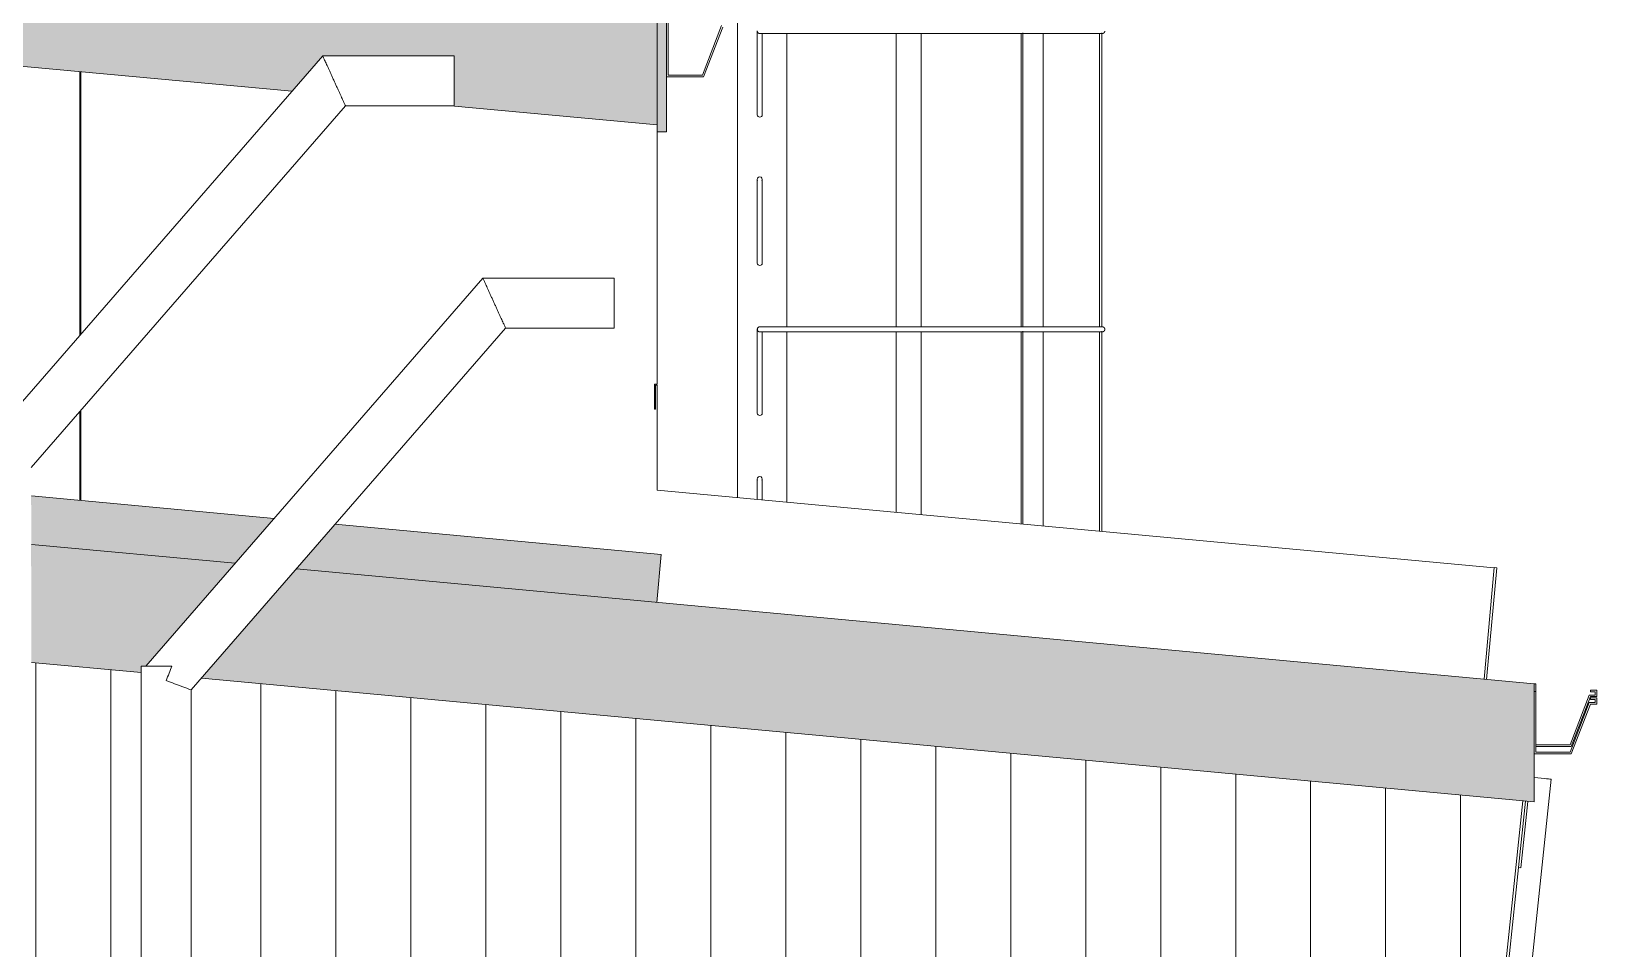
# Model space of a CAD drawing. Header units: metres. Extents: x -3 to 137, y -7 to 15.
# Drawn here: x 86.686 to 89.817, y 7.892 to 9.727 of the extents above; entities that cross this region are included whole.
import ezdxf

# ---------------------------------------------------------------- set-up
doc = ezdxf.new("R2010")
doc.units = ezdxf.units.M
for name, color, linetype, lineweight in [('A-GENM', 7, 'Continuous', 9), ('A-ROOF-OTLN', 7, 'Continuous', 9), ('A-ROOF-PATT', 7, 'Continuous', 9), ('A-WALL', 7, 'Continuous', 9), ('A-WALL-PATT', 7, 'Continuous', 9), ('I-WALL', 7, 'Continuous', 9), ('P-PIPE', 7, 'Continuous', 9)]:
    doc.layers.add(name, color=color, linetype=linetype, lineweight=lineweight)

# ---------------------------------------------------------------- blocks, each defined once
blk = doc.blocks.new('M_Corniza Generica - Blanco-2489516-Elevation 5 - a')
at = {"layer": 'A-GENM', "color": 8, "true_color": 0x808080}
for p, q in [((13.4173, 8.6543), (13.3969, 8.4311)), ((13.4019, 8.4306), (13.4223, 8.6538)), ((13.4223, 8.6538), (13.4173, 8.6543))]:
    blk.add_line(p, q, dxfattribs=at)
blk = doc.blocks.new('M_Corniza Generica - Blanco-2490366-Elevation 5 - a')
at = {"layer": 'A-GENM', "color": 8, "true_color": 0x808080}
for p, q in [((13.4748, 8.1879), (13.0113, 3.7783)), ((13.0164, 3.7781), (13.4659, 8.0548))]:
    blk.add_line(p, q, dxfattribs=at)
blk = doc.blocks.new('M_Corniza Generica - Blanco-2492307-Elevation 5 - a')
at = {"layer": 'A-GENM', "color": 8, "true_color": 0x808080}
for p, q in [((13.4659, 8.0548), (13.4798, 8.1874)), ((13.4848, 8.1869), (13.4708, 8.0543)), ((13.4708, 8.0543), (13.4659, 8.0548))]:
    blk.add_line(p, q, dxfattribs=at)
blk = doc.blocks.new('M_Corniza Generica - Gris-2550090-Elevation 5 - a')
at = {"layer": 'A-GENM', "true_color": 0x474958}
h = blk.add_hatch(color=251, dxfattribs=at)
h.paths.add_polyline_path([(11.742, 8.5847), (11.7509, 8.6808), (11.099, 8.7413), (11.0211, 8.6516), (11.6923, 8.5893)])
h.paths.add_polyline_path([(10.8985, 8.663), (10.9764, 8.7526), (10.4904, 8.7977), (10.4912, 8.7008), (10.8502, 8.6674)])
h.paths.add_polyline_path([(10.3904, 8.7101), (10.3904, 8.807), (7.7382, 9.0532), (7.7348, 9.0213), (6.9345, 9.1055), (6.9368, 9.1275), (6.4607, 9.1717), (6.4561, 9.1276), (5.6557, 9.2117), (5.6594, 9.2461), (3.8347, 9.4154), (3.8307, 9.3771), (3.0303, 9.4612), (3.0334, 9.4898), (2.8798, 9.504), (2.877, 9.4773), (2.0767, 9.5614), (2.0784, 9.5784), (0.8446, 9.6929), (0.8444, 9.6909), (0.6423, 9.7117), (-0.5776, 9.8249), (-0.5808, 9.7945), (-0.7317, 9.8098), (-0.7325, 9.8025), (-0.7355, 9.802), (-0.7416, 9.7432), (10.251, 8.7231)])
h.paths.add_polyline_path([(-0.7521, 9.7442), (-0.7466, 9.804), (-0.7493, 9.8052), (-0.7488, 9.8121), (-1.0699, 9.8453), (-1.0706, 9.838), (-1.0737, 9.838), (-1.0801, 9.7746), (-0.7531, 9.7443)])
h.paths.add_polyline_path([(-1.091, 9.7756), (-1.0848, 9.8395), (-1.0875, 9.8404), (-1.0872, 9.8477), (-1.2501, 9.8648), (-1.2484, 9.8872), (-1.6458, 9.924), (-1.6458, 9.8271), (-1.0916, 9.7757)])
h.paths.add_polyline_path([(-1.7458, 9.8364), (-1.7458, 9.9333), (-2.0709, 9.9635), (-2.0709, 9.8666), (-1.7599, 9.8377)])
h.paths.add_polyline_path([(-2.1709, 9.8759), (-2.1709, 9.9728), (-2.5178, 10.0049), (-2.5268, 9.9073), (-2.5098, 9.9073), (-2.2404, 9.8823)])
at = {"layer": 'A-GENM', "color": 8, "true_color": 0x808080}
for p, q in [((10.4912, 8.7977), (10.9764, 8.7526)), ((11.099, 8.7413), (11.7509, 8.6808)), ((11.742, 8.5847), (11.7509, 8.6808))]:
    blk.add_line(p, q, dxfattribs=at)
blk = doc.blocks.new('M_Tubería Escape - M_Tubería Escape-2724373-Elevation 5 - a')
at = {"layer": 'A-GENM', "color": 8, "true_color": 0x808080}
for p, q in [((11.0737, 9.6776), (10.3904, 8.8916)), ((11.3366, 9.6776), (11.0737, 9.6776)), ((11.3366, 9.5776), (11.3366, 9.6776)), ((10.4904, 8.8542), (11.1193, 9.5776)), ((11.1193, 9.5776), (11.3366, 9.5776))]:
    blk.add_line(p, q, dxfattribs=at)
blk.add_open_spline([(11.1193, 9.5776), (11.1193, 9.5776), (11.1187, 9.5787), (11.1164, 9.5838), (11.1134, 9.5905), (11.1104, 9.5971), (11.1079, 9.6025), (11.1052, 9.6084), (11.1024, 9.6146), (11.0995, 9.621), (11.0965, 9.6276), (11.0935, 9.6341), (11.0906, 9.6406), (11.0877, 9.6468), (11.085, 9.6527), (11.0826, 9.6581), (11.0796, 9.6647), (11.0765, 9.6714), (11.0742, 9.6764), (11.0737, 9.6776), (11.0737, 9.6776)], degree=3, knots=[0, 0, 0, 0, 0.083333, 0.166667, 0.25, 0.291667, 0.333333, 0.375, 0.416667, 0.458333, 0.5, 0.541667, 0.583333, 0.625, 0.666667, 0.708333, 0.75, 0.833333, 0.916667, 1, 1, 1, 1], dxfattribs=at)
blk = doc.blocks.new('M_Tubería Escape-2 - M_Tubería Escape-2-2727058-Elevation 5 - a')
at = {"layer": 'A-GENM', "color": 8, "true_color": 0x808080}
for p, q in [((11.3941, 9.2331), (10.7199, 8.4576)), ((11.657, 9.2331), (11.3941, 9.2331)), ((11.657, 9.1331), (11.657, 9.2331)), ((10.8109, 8.4097), (11.4397, 9.1331)), ((11.4397, 9.1331), (11.657, 9.1331)), ((10.7109, 8.4576), (10.7109, 8.4471)), ((10.7574, 8.4576), (10.7109, 8.4576)), ((10.7718, 8.4576), (10.7574, 8.4576)), ((10.7109, 8.4471), (10.7109, 8.0303)), ((10.8109, 8.0303), (10.8109, 8.4097)), ((10.7109, 8.0303), (10.7109, 2.5737)), ((10.8109, 2.5777), (10.8109, 8.0303))]:
    blk.add_line(p, q, dxfattribs=at)
for points, knots in [([(11.4397, 9.1331), (11.4397, 9.1331), (11.4392, 9.1343), (11.4369, 9.1393), (11.4338, 9.146), (11.4308, 9.1526), (11.4283, 9.1581), (11.4257, 9.1639), (11.4228, 9.1701), (11.4199, 9.1766), (11.4169, 9.1831), (11.4139, 9.1897), (11.411, 9.1961), (11.4082, 9.2023), (11.4055, 9.2082), (11.403, 9.2137), (11.4, 9.2202), (11.397, 9.2269), (11.3947, 9.232), (11.3941, 9.2331), (11.3941, 9.2331)], [0, 0, 0, 0, 0.083333, 0.166667, 0.25, 0.291667, 0.333333, 0.375, 0.416667, 0.458333, 0.5, 0.541667, 0.583333, 0.625, 0.666667, 0.708333, 0.75, 0.833333, 0.916667, 1, 1, 1, 1]), ([(10.7609, 8.4284), (10.7665, 8.4263), (10.7735, 8.4237), (10.7813, 8.4208), (10.7863, 8.4189), (10.793, 8.4164), (10.8003, 8.4137), (10.8083, 8.4107), (10.8109, 8.4097), (10.8109, 8.4097)], [-1, -1, -1, -1, -0.785714, -0.732143, -0.678571, -0.571429, -0.428571, -0.285714, 0, 0, 0, 0])]:
    blk.add_open_spline(points, degree=3, knots=knots, dxfattribs=at)
blk.add_open_spline([(10.7718, 8.4576), (10.7699, 8.4527), (10.7663, 8.443), (10.7627, 8.4333), (10.7609, 8.4284)], degree=3, dxfattribs=at)
blk = doc.blocks.new('M_Escalera acceso cubierta - M_Escalera acceso cubierta-2778226-Elevation 5 - a')
at = {"layer": 'A-GENM', "color": 8, "true_color": 0x808080}
for p, q in [((11.9038, 10.8099), (11.9038, 8.7945)), ((11.9481, 9.7223), (12.3155, 9.7223)), ((12.0024, 9.1355), (12.0024, 9.7225)), ((12.2207, 9.7224), (12.2207, 9.1356)), ((12.2707, 9.1356), (12.2707, 9.7224)), ((12.4712, 9.1353), (12.4712, 9.7217)), ((12.4741, 9.1353), (12.4741, 9.7235)), ((12.5151, 9.1361), (12.5151, 9.7221)), ((12.6275, 9.1358), (12.6275, 9.7225)), ((12.6325, 9.135), (12.6325, 9.7235)), ((11.9431, 9.6908), (11.9431, 9.5596)), ((11.9531, 9.5596), (11.9531, 9.6908)), ((11.9431, 9.394), (11.9431, 9.2628)), ((11.9531, 9.2628), (11.9531, 9.394)), ((12.3155, 9.1358), (11.9481, 9.1358)), ((11.9481, 9.1258), (12.3155, 9.1258)), ((12.0024, 8.7853), (12.0024, 9.126)), ((12.2207, 9.1259), (12.2207, 8.765)), ((12.2707, 8.7604), (12.2707, 9.1259)), ((12.4712, 8.7418), (12.4712, 9.1252)), ((12.4741, 8.7415), (12.4741, 9.1269)), ((12.5151, 8.7377), (12.5151, 9.1256)), ((12.6275, 8.7273), (12.6275, 9.1259)), ((12.6325, 8.7268), (12.6325, 9.127)), ((11.9431, 9.0943), (11.9431, 8.9631)), ((11.9531, 8.9631), (11.9531, 9.0943)), ((11.9431, 8.7949), (11.9431, 8.7908)), ((11.9531, 8.7899), (11.9531, 8.7949))]:
    blk.add_line(p, q, dxfattribs=at)
at = {"layer": 'A-GENM', "color": 8, "true_color": 0x808080, "flags": 128}
for points in [[(11.9431, 9.726), (11.9431, 9.7257), (11.9431, 9.7254), (11.9431, 9.7251), (11.9431, 9.7247), (11.9431, 9.7243), (11.9431, 9.7239), (11.9431, 9.7234), (11.9431, 9.7229), (11.9431, 9.7224), (11.9431, 9.7219), (11.9431, 9.7213), (11.9431, 9.7208), (11.9431, 9.7202), (11.9431, 9.7196), (11.9431, 9.7189), (11.9431, 9.7183), (11.9431, 9.7176), (11.9431, 9.7169), (11.9431, 9.7162), (11.9431, 9.7155), (11.9431, 9.7148), (11.9431, 9.7141), (11.9431, 9.7133), (11.9431, 9.7126), (11.9431, 9.7118), (11.9431, 9.7111), (11.9431, 9.7103), (11.9431, 9.7095), (11.9431, 9.7087), (11.9431, 9.7079), (11.9431, 9.7072), (11.9431, 9.7064), (11.9431, 9.7056), (11.9431, 9.7048), (11.9431, 9.7041), (11.9431, 9.7033), (11.9431, 9.7025), (11.9431, 9.7018), (11.9431, 9.701), (11.9431, 9.7003), (11.9431, 9.6996), (11.9431, 9.6989), (11.9431, 9.6982), (11.9431, 9.6975), (11.9431, 9.6969), (11.9431, 9.6962), (11.9431, 9.6956), (11.9431, 9.695), (11.9431, 9.6944), (11.9431, 9.6939), (11.9431, 9.6933), (11.9431, 9.6928), (11.9431, 9.6923), (11.9431, 9.6918), (11.9431, 9.6914), (11.9431, 9.691), (11.9431, 9.6908)], [(11.9531, 9.6908), (11.9531, 9.6912), (11.9531, 9.6916), (11.9531, 9.6921), (11.9531, 9.6926), (11.9531, 9.6931), (11.9531, 9.6936), (11.9531, 9.6942), (11.9531, 9.6947), (11.9531, 9.6953), (11.9531, 9.6959), (11.9531, 9.6966), (11.9531, 9.6972), (11.9531, 9.6979), (11.9531, 9.6986), (11.9531, 9.6993), (11.9531, 9.7), (11.9531, 9.7007), (11.9531, 9.7014), (11.9531, 9.7022), (11.9531, 9.7029), (11.9531, 9.7037), (11.9531, 9.7045), (11.9531, 9.7053), (11.9531, 9.706), (11.9531, 9.7068), (11.9531, 9.7076), (11.9531, 9.7084), (11.9531, 9.7092), (11.9531, 9.7099), (11.9531, 9.7107), (11.9531, 9.7115), (11.9531, 9.7122), (11.9531, 9.713), (11.9531, 9.7137), (11.9531, 9.7145), (11.9531, 9.7152), (11.9531, 9.7159), (11.9531, 9.7166), (11.9531, 9.7173), (11.9531, 9.718), (11.9531, 9.7187), (11.9531, 9.7193), (11.9531, 9.7199), (11.9531, 9.7205), (11.9531, 9.7211), (11.9531, 9.7217), (11.9531, 9.7222)], [(12.3155, 9.7223), (12.3282, 9.7223), (12.3409, 9.7223), (12.3535, 9.7223), (12.3661, 9.7223), (12.3786, 9.7223), (12.391, 9.7223), (12.4033, 9.7223), (12.4155, 9.7223), (12.4274, 9.7223), (12.4393, 9.7223), (12.4509, 9.7223), (12.4623, 9.7223), (12.4734, 9.7223), (12.4843, 9.7223), (12.4949, 9.7223), (12.5053, 9.7223), (12.5153, 9.7223), (12.5251, 9.7223), (12.5344, 9.7223), (12.5435, 9.7223), (12.5522, 9.7223), (12.5604, 9.7223), (12.5683, 9.7223), (12.5758, 9.7223), (12.5829, 9.7223), (12.5896, 9.7223), (12.5958, 9.7223), (12.6016, 9.7223), (12.6069, 9.7223), (12.6117, 9.7223), (12.6161, 9.7223), (12.62, 9.7223), (12.6234, 9.7223), (12.6263, 9.7223), (12.6287, 9.7223), (12.6306, 9.7223), (12.632, 9.7223), (12.6329, 9.7223), (12.6333, 9.7223), (12.6333, 9.7223)], [(12.4712, 9.7223), (12.4653, 9.7223), (12.454, 9.7223), (12.4424, 9.7223), (12.4307, 9.7223), (12.4187, 9.7223), (12.4066, 9.7223), (12.3944, 9.7223), (12.382, 9.7223), (12.3695, 9.7223), (12.3569, 9.7223), (12.3443, 9.7223), (12.3316, 9.7223), (12.3189, 9.7223), (12.3155, 9.7223)], [(12.627, 9.7223), (12.6242, 9.7223), (12.6209, 9.7223), (12.6172, 9.7223), (12.6129, 9.7223), (12.6082, 9.7223), (12.603, 9.7223), (12.5974, 9.7223), (12.5913, 9.7223), (12.5848, 9.7223), (12.5778, 9.7223), (12.5704, 9.7223), (12.5626, 9.7223), (12.5544, 9.7223), (12.5459, 9.7223), (12.5369, 9.7223), (12.5276, 9.7223), (12.518, 9.7223), (12.5151, 9.7223)], [(12.6333, 9.7223), (12.6331, 9.7223), (12.6323, 9.7223), (12.631, 9.7223), (12.6293, 9.7223)], [(12.6383, 9.7267), (12.6382, 9.7265), (12.6382, 9.7263), (12.6382, 9.7261), (12.6381, 9.7259), (12.6381, 9.7257), (12.638, 9.7255), (12.6379, 9.7253), (12.6378, 9.7251), (12.6377, 9.725), (12.6376, 9.7248), (12.6375, 9.7246), (12.6374, 9.7245), (12.6373, 9.7243), (12.6372, 9.7241), (12.6371, 9.724), (12.6369, 9.7238), (12.6368, 9.7237), (12.6366, 9.7236), (12.6365, 9.7234), (12.6363, 9.7233), (12.6362, 9.7232), (12.636, 9.7231), (12.6358, 9.723), (12.6357, 9.7229), (12.6355, 9.7228), (12.6353, 9.7227), (12.6351, 9.7226), (12.6349, 9.7225), (12.6347, 9.7225), (12.6346, 9.7224), (12.6344, 9.7224), (12.6342, 9.7224), (12.634, 9.7223), (12.6338, 9.7223), (12.6336, 9.7223), (12.6334, 9.7223), (12.6333, 9.7223)], [(11.9431, 9.4305), (11.9431, 9.4305), (11.9431, 9.4304), (11.9431, 9.4303), (11.9431, 9.4302), (11.9431, 9.4301), (11.9431, 9.4299), (11.9431, 9.4297), (11.9431, 9.4295), (11.9431, 9.4292), (11.9431, 9.4289), (11.9431, 9.4286), (11.9431, 9.4283), (11.9431, 9.4279), (11.9431, 9.4275), (11.9431, 9.4271), (11.9431, 9.4266), (11.9431, 9.4261), (11.9431, 9.4256), (11.9431, 9.4251), (11.9431, 9.4246), (11.9431, 9.424), (11.9431, 9.4234), (11.9431, 9.4228), (11.9431, 9.4222), (11.9431, 9.4215), (11.9431, 9.4208), (11.9431, 9.4202), (11.9431, 9.4195), (11.9431, 9.4187), (11.9431, 9.418), (11.9431, 9.4173), (11.9431, 9.4165), (11.9431, 9.4158), (11.9431, 9.415), (11.9431, 9.4143), (11.9431, 9.4135), (11.9431, 9.4127), (11.9431, 9.4119), (11.9431, 9.4112), (11.9431, 9.4104), (11.9431, 9.4096), (11.9431, 9.4088), (11.9431, 9.408), (11.9431, 9.4073), (11.9431, 9.4065), (11.9431, 9.4057), (11.9431, 9.405), (11.9431, 9.4043), (11.9431, 9.4035), (11.9431, 9.4028), (11.9431, 9.4021), (11.9431, 9.4014), (11.9431, 9.4007), (11.9431, 9.4001), (11.9431, 9.3994), (11.9431, 9.3988), (11.9431, 9.3982), (11.9431, 9.3976), (11.9431, 9.3971), (11.9431, 9.3965), (11.9431, 9.396), (11.9431, 9.3955), (11.9431, 9.395), (11.9431, 9.3946), (11.9431, 9.3942), (11.9431, 9.394)], [(11.9531, 9.394), (11.9531, 9.3944), (11.9531, 9.3948), (11.9531, 9.3953), (11.9531, 9.3958), (11.9531, 9.3963), (11.9531, 9.3968), (11.9531, 9.3974), (11.9531, 9.3979), (11.9531, 9.3985), (11.9531, 9.3992), (11.9531, 9.3998), (11.9531, 9.4004), (11.9531, 9.4011), (11.9531, 9.4018), (11.9531, 9.4025), (11.9531, 9.4032), (11.9531, 9.4039), (11.9531, 9.4047), (11.9531, 9.4054), (11.9531, 9.4062), (11.9531, 9.4069), (11.9531, 9.4077), (11.9531, 9.4085), (11.9531, 9.4092), (11.9531, 9.41), (11.9531, 9.4108), (11.9531, 9.4116), (11.9531, 9.4124), (11.9531, 9.4131), (11.9531, 9.4139), (11.9531, 9.4147), (11.9531, 9.4154), (11.9531, 9.4162), (11.9531, 9.417), (11.9531, 9.4177), (11.9531, 9.4184), (11.9531, 9.4191), (11.9531, 9.4198), (11.9531, 9.4205), (11.9531, 9.4212), (11.9531, 9.4219), (11.9531, 9.4225), (11.9531, 9.4231), (11.9531, 9.4237), (11.9531, 9.4243), (11.9531, 9.4249), (11.9531, 9.4254), (11.9531, 9.4259), (11.9531, 9.4264), (11.9531, 9.4269), (11.9531, 9.4273), (11.9531, 9.4277), (11.9531, 9.4281), (11.9531, 9.4285), (11.9531, 9.4288), (11.9531, 9.4291), (11.9531, 9.4294), (11.9531, 9.4296), (11.9531, 9.4298), (11.9531, 9.43), (11.9531, 9.4302), (11.9531, 9.4303), (11.9531, 9.4304), (11.9531, 9.4305), (11.9531, 9.4305), (11.9531, 9.4305)], [(11.9431, 9.1295), (11.9431, 9.1292), (11.9431, 9.1289), (11.9431, 9.1286), (11.9431, 9.1282), (11.9431, 9.1278), (11.9431, 9.1273), (11.9431, 9.1269), (11.9431, 9.1264), (11.9431, 9.1259), (11.9431, 9.1254), (11.9431, 9.1248), (11.9431, 9.1243), (11.9431, 9.1237), (11.9431, 9.1231), (11.9431, 9.1224), (11.9431, 9.1218), (11.9431, 9.1211), (11.9431, 9.1204), (11.9431, 9.1197), (11.9431, 9.119), (11.9431, 9.1183), (11.9431, 9.1176), (11.9431, 9.1168), (11.9431, 9.1161), (11.9431, 9.1153), (11.9431, 9.1145), (11.9431, 9.1138), (11.9431, 9.113), (11.9431, 9.1122), (11.9431, 9.1114), (11.9431, 9.1106), (11.9431, 9.1099), (11.9431, 9.1091), (11.9431, 9.1083), (11.9431, 9.1075), (11.9431, 9.1068), (11.9431, 9.106), (11.9431, 9.1053), (11.9431, 9.1045), (11.9431, 9.1038), (11.9431, 9.1031), (11.9431, 9.1024), (11.9431, 9.1017), (11.9431, 9.101), (11.9431, 9.1004), (11.9431, 9.0997), (11.9431, 9.0991), (11.9431, 9.0985), (11.9431, 9.0979), (11.9431, 9.0973), (11.9431, 9.0968), (11.9431, 9.0963), (11.9431, 9.0958), (11.9431, 9.0953), (11.9431, 9.0949), (11.9431, 9.0945), (11.9431, 9.0943)], [(11.9531, 9.0943), (11.9531, 9.0947), (11.9531, 9.0951), (11.9531, 9.0956), (11.9531, 9.0961), (11.9531, 9.0966), (11.9531, 9.0971), (11.9531, 9.0976), (11.9531, 9.0982), (11.9531, 9.0988), (11.9531, 9.0994), (11.9531, 9.1001), (11.9531, 9.1007), (11.9531, 9.1014), (11.9531, 9.1021), (11.9531, 9.1028), (11.9531, 9.1035), (11.9531, 9.1042), (11.9531, 9.1049), (11.9531, 9.1057), (11.9531, 9.1064), (11.9531, 9.1072), (11.9531, 9.108), (11.9531, 9.1087), (11.9531, 9.1095), (11.9531, 9.1103), (11.9531, 9.1111), (11.9531, 9.1119), (11.9531, 9.1126), (11.9531, 9.1134), (11.9531, 9.1142), (11.9531, 9.115), (11.9531, 9.1157), (11.9531, 9.1165), (11.9531, 9.1172), (11.9531, 9.118), (11.9531, 9.1187), (11.9531, 9.1194), (11.9531, 9.1201), (11.9531, 9.1208), (11.9531, 9.1215), (11.9531, 9.1221), (11.9531, 9.1228), (11.9531, 9.1234), (11.9531, 9.124), (11.9531, 9.1246), (11.9531, 9.1251), (11.9531, 9.1257)], [(12.3155, 9.1358), (12.3282, 9.1358), (12.3409, 9.1358), (12.3535, 9.1358), (12.3661, 9.1358), (12.3786, 9.1358), (12.391, 9.1358), (12.4033, 9.1358), (12.4155, 9.1358), (12.4274, 9.1358), (12.4393, 9.1358), (12.4509, 9.1358), (12.4623, 9.1358), (12.4712, 9.1358)], [(12.6333, 9.1358), (12.6331, 9.1358), (12.6323, 9.1358), (12.631, 9.1358), (12.6293, 9.1358), (12.627, 9.1358), (12.6242, 9.1358), (12.6209, 9.1358), (12.6172, 9.1358), (12.6129, 9.1358), (12.6082, 9.1358), (12.603, 9.1358), (12.5974, 9.1358), (12.5913, 9.1358), (12.5848, 9.1358), (12.5778, 9.1358), (12.5704, 9.1358), (12.5626, 9.1358), (12.5544, 9.1358), (12.5459, 9.1358), (12.5369, 9.1358), (12.5276, 9.1358), (12.518, 9.1358), (12.508, 9.1358), (12.4978, 9.1358), (12.4872, 9.1358), (12.4764, 9.1358), (12.4653, 9.1358), (12.454, 9.1358), (12.4424, 9.1358), (12.4307, 9.1358), (12.4187, 9.1358), (12.4066, 9.1358), (12.3944, 9.1358), (12.382, 9.1358), (12.3695, 9.1358), (12.3569, 9.1358), (12.3443, 9.1358), (12.3316, 9.1358), (12.3189, 9.1358), (12.3155, 9.1358)], [(12.3155, 9.1258), (12.3282, 9.1258), (12.3409, 9.1258), (12.3535, 9.1258), (12.3661, 9.1258), (12.3786, 9.1258), (12.391, 9.1258), (12.4033, 9.1258), (12.4155, 9.1258), (12.4274, 9.1258), (12.4393, 9.1258), (12.4509, 9.1258), (12.4623, 9.1258), (12.4734, 9.1258), (12.4843, 9.1258), (12.4949, 9.1258), (12.5053, 9.1258), (12.5153, 9.1258), (12.5251, 9.1258), (12.5344, 9.1258), (12.5435, 9.1258), (12.5522, 9.1258), (12.5604, 9.1258), (12.5683, 9.1258), (12.5758, 9.1258), (12.5829, 9.1258), (12.5896, 9.1258), (12.5958, 9.1258), (12.6016, 9.1258), (12.6069, 9.1258), (12.6117, 9.1258), (12.6161, 9.1258), (12.62, 9.1258), (12.6234, 9.1258), (12.6263, 9.1258), (12.6287, 9.1258), (12.6306, 9.1258), (12.632, 9.1258), (12.6329, 9.1258), (12.6333, 9.1258), (12.6333, 9.1258)], [(12.4712, 9.1258), (12.4653, 9.1258), (12.454, 9.1258), (12.4424, 9.1258), (12.4307, 9.1258), (12.4187, 9.1258), (12.4066, 9.1258), (12.3944, 9.1258), (12.382, 9.1258), (12.3695, 9.1258), (12.3569, 9.1258), (12.3443, 9.1258), (12.3316, 9.1258), (12.3189, 9.1258), (12.3155, 9.1258)], [(12.627, 9.1258), (12.6242, 9.1258), (12.6209, 9.1258), (12.6172, 9.1258), (12.6129, 9.1258), (12.6082, 9.1258), (12.603, 9.1258), (12.5974, 9.1258), (12.5913, 9.1258), (12.5848, 9.1258), (12.5778, 9.1258), (12.5704, 9.1258), (12.5626, 9.1258), (12.5544, 9.1258), (12.5459, 9.1258), (12.5369, 9.1258), (12.5276, 9.1258), (12.518, 9.1258), (12.5151, 9.1258)], [(12.5153, 9.1358), (12.5251, 9.1358), (12.5344, 9.1358), (12.5435, 9.1358), (12.5522, 9.1358), (12.5604, 9.1358), (12.5683, 9.1358), (12.5758, 9.1358), (12.5829, 9.1358), (12.5896, 9.1358), (12.5958, 9.1358), (12.6016, 9.1358), (12.6069, 9.1358), (12.6117, 9.1358), (12.6161, 9.1358), (12.62, 9.1358), (12.6234, 9.1358), (12.6263, 9.1358), (12.6275, 9.1358)], [(12.6287, 9.1358), (12.6306, 9.1358), (12.632, 9.1358), (12.6329, 9.1358), (12.6333, 9.1358), (12.6333, 9.1358)], [(12.6333, 9.1258), (12.6331, 9.1258), (12.6323, 9.1258), (12.631, 9.1258), (12.6293, 9.1258)], [(12.6333, 9.1358), (12.6335, 9.1358), (12.6337, 9.1357), (12.6339, 9.1357), (12.6341, 9.1357), (12.6343, 9.1357), (12.6345, 9.1356), (12.6347, 9.1356), (12.6349, 9.1355), (12.6351, 9.1354), (12.6353, 9.1354), (12.6354, 9.1353), (12.6356, 9.1352), (12.6358, 9.1351), (12.636, 9.135), (12.6361, 9.1349), (12.6363, 9.1348), (12.6365, 9.1347), (12.6366, 9.1345), (12.6368, 9.1344), (12.6369, 9.1342), (12.637, 9.1341), (12.6372, 9.1339), (12.6373, 9.1338), (12.6374, 9.1336), (12.6375, 9.1335), (12.6376, 9.1333), (12.6377, 9.1331), (12.6378, 9.1329), (12.6379, 9.1328), (12.638, 9.1326), (12.638, 9.1324), (12.6381, 9.1322), (12.6382, 9.132), (12.6382, 9.1318), (12.6382, 9.1316), (12.6383, 9.1314), (12.6383, 9.1312), (12.6383, 9.131), (12.6383, 9.1308), (12.6383, 9.1308)], [(12.6383, 9.1308), (12.6383, 9.1306), (12.6383, 9.1304), (12.6383, 9.1302), (12.6382, 9.13), (12.6382, 9.1298), (12.6382, 9.1296), (12.6381, 9.1294), (12.6381, 9.1292), (12.638, 9.129), (12.6379, 9.1288), (12.6378, 9.1286), (12.6377, 9.1285), (12.6376, 9.1283), (12.6375, 9.1281), (12.6374, 9.1279), (12.6373, 9.1278), (12.6372, 9.1276), (12.6371, 9.1275), (12.6369, 9.1273), (12.6368, 9.1272), (12.6366, 9.127), (12.6365, 9.1269), (12.6363, 9.1268), (12.6362, 9.1267), (12.636, 9.1266), (12.6358, 9.1265), (12.6357, 9.1264), (12.6355, 9.1263), (12.6353, 9.1262), (12.6351, 9.1261), (12.6349, 9.126), (12.6347, 9.126), (12.6346, 9.1259), (12.6344, 9.1259), (12.6342, 9.1258), (12.634, 9.1258), (12.6338, 9.1258), (12.6336, 9.1258), (12.6334, 9.1258), (12.6333, 9.1258)], [(11.9431, 8.8314), (11.9431, 8.8314), (11.9431, 8.8313), (11.9431, 8.8312), (11.9431, 8.8311), (11.9431, 8.831), (11.9431, 8.8308), (11.9431, 8.8306), (11.9431, 8.8304), (11.9431, 8.8301), (11.9431, 8.8298), (11.9431, 8.8295), (11.9431, 8.8292), (11.9431, 8.8288), (11.9431, 8.8284), (11.9431, 8.828), (11.9431, 8.8275), (11.9431, 8.827), (11.9431, 8.8265), (11.9431, 8.826), (11.9431, 8.8254), (11.9431, 8.8249), (11.9431, 8.8243), (11.9431, 8.8237), (11.9431, 8.823), (11.9431, 8.8224), (11.9431, 8.8217), (11.9431, 8.821), (11.9431, 8.8203), (11.9431, 8.8196), (11.9431, 8.8189), (11.9431, 8.8182), (11.9431, 8.8174), (11.9431, 8.8167), (11.9431, 8.8159), (11.9431, 8.8151), (11.9431, 8.8144), (11.9431, 8.8136), (11.9431, 8.8128), (11.9431, 8.812), (11.9431, 8.8112), (11.9431, 8.8105), (11.9431, 8.8097), (11.9431, 8.8089), (11.9431, 8.8081), (11.9431, 8.8074), (11.9431, 8.8066), (11.9431, 8.8059), (11.9431, 8.8051), (11.9431, 8.8044), (11.9431, 8.8037), (11.9431, 8.803), (11.9431, 8.8023), (11.9431, 8.8016), (11.9431, 8.801), (11.9431, 8.8003), (11.9431, 8.7997), (11.9431, 8.7991), (11.9431, 8.7985), (11.9431, 8.7979), (11.9431, 8.7974), (11.9431, 8.7969), (11.9431, 8.7964), (11.9431, 8.7959), (11.9431, 8.7955), (11.9431, 8.7951), (11.9431, 8.7949)], [(11.9531, 8.7949), (11.9531, 8.7953), (11.9531, 8.7957), (11.9531, 8.7962), (11.9531, 8.7967), (11.9531, 8.7972), (11.9531, 8.7977), (11.9531, 8.7983), (11.9531, 8.7988), (11.9531, 8.7994), (11.9531, 8.8), (11.9531, 8.8007), (11.9531, 8.8013), (11.9531, 8.802), (11.9531, 8.8027), (11.9531, 8.8034), (11.9531, 8.8041), (11.9531, 8.8048), (11.9531, 8.8055), (11.9531, 8.8063), (11.9531, 8.807), (11.9531, 8.8078), (11.9531, 8.8086), (11.9531, 8.8093), (11.9531, 8.8101), (11.9531, 8.8109), (11.9531, 8.8117), (11.9531, 8.8125), (11.9531, 8.8132), (11.9531, 8.814), (11.9531, 8.8148), (11.9531, 8.8156), (11.9531, 8.8163), (11.9531, 8.8171), (11.9531, 8.8178), (11.9531, 8.8186), (11.9531, 8.8193), (11.9531, 8.82), (11.9531, 8.8207), (11.9531, 8.8214), (11.9531, 8.8221), (11.9531, 8.8227), (11.9531, 8.8234), (11.9531, 8.824), (11.9531, 8.8246), (11.9531, 8.8252), (11.9531, 8.8257), (11.9531, 8.8263), (11.9531, 8.8268), (11.9531, 8.8273), (11.9531, 8.8278), (11.9531, 8.8282), (11.9531, 8.8286), (11.9531, 8.829), (11.9531, 8.8294), (11.9531, 8.8297), (11.9531, 8.83), (11.9531, 8.8303), (11.9531, 8.8305), (11.9531, 8.8307), (11.9531, 8.8309), (11.9531, 8.8311), (11.9531, 8.8312), (11.9531, 8.8313), (11.9531, 8.8313), (11.9531, 8.8314), (11.9531, 8.8314)]]:
    blk.add_lwpolyline(points, dxfattribs=at)
at = {"layer": 'A-GENM', "color": 8, "true_color": 0x808080}
for centre, start, end in [((11.9481, 9.4305), 90, 210), ((11.9481, 9.4305), 330, 90), ((11.9481, 8.8314), 90, 210), ((11.9481, 8.8314), 330, 90)]:
    blk.add_arc(centre, 0.005, start, end, dxfattribs=at)
for centre, start_param, end_param in [((11.9481, 9.5596), 3.141593, 4.712389), ((11.9481, 9.5596), 4.712389, 6.283185), ((11.9481, 9.2628), 3.141593, 4.712389), ((11.9481, 9.2628), 4.712389, 6.283185), ((11.9481, 8.9631), 3.141593, 4.712389), ((11.9481, 8.9631), 4.712389, 6.283185)]:
    blk.add_ellipse(centre, major_axis=(0.005, 0), ratio=0.866025, start_param=start_param, end_param=end_param, dxfattribs=at)
for points, knots in [([(11.9481, 9.7223), (11.948, 9.7223), (11.9478, 9.7223), (11.9474, 9.7223), (11.9471, 9.7224), (11.9468, 9.7224), (11.9465, 9.7225), (11.9462, 9.7227), (11.9459, 9.7228), (11.9456, 9.7229), (11.9453, 9.7231), (11.945, 9.7234), (11.9446, 9.7237), (11.9443, 9.724), (11.9441, 9.7243), (11.9437, 9.7248), (11.9435, 9.7254), (11.9432, 9.7262), (11.9431, 9.7268), (11.9431, 9.7273)], [0.5, 0.5, 0.5, 0.5, 0.5208333, 0.5416667, 0.5625, 0.5833333, 0.6041667, 0.625, 0.6458333, 0.6666667, 0.6875, 0.7083333, 0.75, 0.7708333, 0.7916667, 0.8333333, 0.875, 0.9166667, 1, 1, 1, 1]), ([(11.9431, 9.1308), (11.9431, 9.1312), (11.9432, 9.1319), (11.9435, 9.1327), (11.9437, 9.1333), (11.9441, 9.1337), (11.9443, 9.1341), (11.9446, 9.1344), (11.945, 9.1347), (11.9455, 9.135), (11.9459, 9.1353), (11.9462, 9.1354), (11.9465, 9.1355), (11.9468, 9.1356), (11.9471, 9.1357), (11.9474, 9.1357), (11.9478, 9.1358), (11.948, 9.1358), (11.9481, 9.1358)], [0, 0, 0, 0, 0.0833333, 0.125, 0.1666667, 0.2083333, 0.2291667, 0.25, 0.2916667, 0.3333333, 0.3541667, 0.375, 0.3958333, 0.4166667, 0.4375, 0.4583333, 0.4791667, 0.5, 0.5, 0.5, 0.5]), ([(11.9481, 9.1258), (11.948, 9.1258), (11.9478, 9.1258), (11.9474, 9.1258), (11.9471, 9.1259), (11.9468, 9.1259), (11.9465, 9.126), (11.9462, 9.1261), (11.9459, 9.1263), (11.9456, 9.1264), (11.9453, 9.1266), (11.945, 9.1269), (11.9446, 9.1271), (11.9443, 9.1275), (11.9441, 9.1278), (11.9437, 9.1283), (11.9435, 9.1288), (11.9432, 9.1297), (11.9431, 9.1303), (11.9431, 9.1308)], [0.5, 0.5, 0.5, 0.5, 0.5208333, 0.5416667, 0.5625, 0.5833333, 0.6041667, 0.625, 0.6458333, 0.6666667, 0.6875, 0.7083333, 0.75, 0.7708333, 0.7916667, 0.8333333, 0.875, 0.9166667, 1, 1, 1, 1])]:
    blk.add_open_spline(points, degree=3, knots=knots, dxfattribs=at)

msp = doc.modelspace()

# ---------------------------------------------------------------- hatches: boundary and pattern name
at = {"layer": 'A-ROOF-PATT', "true_color": 0x474958}
h = msp.add_hatch(color=251, dxfattribs=at)
h.paths.add_polyline_path([(87.9376, 9.5397), (87.9376, 9.7756), (74.5492, 11.0072), (74.5492, 10.7712), (87.2072, 9.6068), (87.2695, 9.6776), (87.5316, 9.6776), (87.5316, 9.5776), (87.5316, 9.577), (87.8873, 9.5443)])
h.paths.add_polyline_path([(74.4492, 10.7804), (74.4492, 11.0164), (74.1241, 11.0463), (74.1241, 10.8103), (74.4351, 10.7817)])
h.paths.add_polyline_path([(74.0241, 10.8195), (74.0241, 11.0555), (72.7601, 11.1718), (72.7601, 10.9358), (73.9546, 10.8259)])
h = msp.add_hatch(color=251, dxfattribs=at)
h.paths.add_polyline_path([(89.6923, 8.1858), (89.6923, 8.4218), (87.2161, 8.6516), (87.0263, 8.4332), (89.689, 8.1861)])
h.paths.add_polyline_path([(86.9059, 8.4444), (86.9068, 8.4576), (86.915, 8.4576), (87.0935, 8.663), (86.6854, 8.7008), (86.6862, 8.4648), (86.901, 8.4448)])
h.paths.add_polyline_path([(86.5854, 8.4741), (86.5854, 8.7101), (73.6852, 9.9073), (73.6852, 9.6713), (86.5784, 8.4748)])
msp.add_hatch(color=251, dxfattribs=at).paths.add_polyline_path([(87.9376, 9.5256), (87.9566, 9.5256), (87.9566, 9.7606), (87.9376, 9.7606), (87.9376, 9.5397)])
at = {"layer": 'A-WALL-PATT', "true_color": 0x383a4e}
h = msp.add_hatch(dxfattribs=at)
h.set_pattern_fill('FP_4', color=159, style=0, pattern_type=2)
h.set_pattern_definition([(90, (76.19501, 0), (-0.15, 9e-18), [])])
h.paths.add_polyline_path([(89.0783, 2.5603), (89.1845, 3.5702), (89.1835, 3.7686), (89.1672, 3.7697), (89.1652, 3.77), (89.1672, 3.7736), (89.1652, 3.7766), (89.1699, 3.7783), (89.1791, 3.7786), (89.2064, 3.7784), (89.6698, 8.1879), (87.0263, 8.4332), (87.0059, 8.4097), (87.0059, 2.6028), (89.0783, 2.6028)])
h.paths.add_polyline_path([(75.5472, 2.6028), (86.5868, 2.6028), (86.5855, 2.6139), (86.5854, 8.4741), (73.8541, 9.6556), (75.4822, 2.6169), (75.4833, 2.9083), (75.4895, 2.9495), (75.4933, 2.9623), (75.5085, 2.9946), (75.5259, 3.0198), (75.557, 3.0492), (75.5929, 3.0703), (75.6283, 3.0821), (75.6474, 3.0852), (75.6595, 3.0867), (75.6763, 3.0867), (75.7158, 3.0811), (75.7528, 3.0672), (75.7813, 3.0499), (75.7946, 3.0386), (75.8205, 3.0094), (75.7683, 2.9724), (75.7428, 2.9976), (75.7248, 3.0087), (75.7079, 3.0159), (75.6665, 3.0218), (75.6406, 3.0181), (75.6197, 3.0111), (75.595, 2.9959), (75.5786, 2.9812), (75.5668, 2.9643), (75.5574, 2.947), (75.5508, 2.928), (75.5472, 2.8926), (75.5472, 2.6424)])
h.paths.add_polyline_path([(86.6868, 2.6028), (86.906, 2.6028), (86.9059, 8.4444), (86.6854, 8.4648), (86.6864, 2.6063)])
h.paths.add_polyline_path([(81.8819, 3.1375), (81.8649, 3.1375), (81.8649, 7.7936), (83.1726, 7.7936), (83.1726, 3.1375), (81.8847, 3.1375)])
h.paths.add_polyline_path([(81.0411, 3.1375), (79.1113, 3.1375), (79.1113, 7.7936), (81.052, 7.7936), (81.052, 3.1375), (81.0425, 3.1375)])
h.paths.add_polyline_path([(85.6147, 3.151), (84.3235, 3.151), (84.3235, 7.8072), (85.6312, 7.8072), (85.6312, 3.151), (85.6217, 3.151)])
h.paths.add_polyline_path([(81.8895, 3.156), (81.893, 3.1574), (81.8945, 3.161), (81.893, 3.1645), (81.8895, 3.166), (81.8859, 3.1645), (81.8845, 3.161), (81.8859, 3.1574), (81.8882, 3.1561)])
h.paths.add_polyline_path([(81.0274, 3.156), (81.031, 3.1574), (81.0324, 3.161), (81.031, 3.1645), (81.0274, 3.166), (81.0239, 3.1645), (81.0224, 3.161), (81.0239, 3.1574), (81.0261, 3.1561)])
h.paths.add_polyline_path([(79.7689, 3.156), (79.7725, 3.1574), (79.7739, 3.161), (79.7725, 3.1645), (79.7689, 3.166), (79.7654, 3.1645), (79.7639, 3.161), (79.7654, 3.1574), (79.7676, 3.1561)])
h.paths.add_polyline_path([(83.148, 3.156), (83.1515, 3.1574), (83.153, 3.161), (83.1515, 3.1645), (83.148, 3.166), (83.1445, 3.1645), (83.143, 3.161), (83.1445, 3.1574), (83.1467, 3.1561)])
h.paths.add_polyline_path([(85.6066, 3.1696), (85.6101, 3.171), (85.6116, 3.1746), (85.6101, 3.1781), (85.6066, 3.1796), (85.603, 3.1781), (85.6016, 3.1746), (85.603, 3.171), (85.6053, 3.1697)])
h.paths.add_polyline_path([(84.3481, 3.1696), (84.3516, 3.171), (84.3531, 3.1746), (84.3516, 3.1781), (84.3481, 3.1796), (84.3445, 3.1781), (84.3431, 3.1746), (84.3445, 3.171), (84.3468, 3.1697)])
h.paths.add_polyline_path([(82.9037, 3.3196), (82.9426, 3.3205), (82.9426, 4.8642), (82.9037, 4.8642), (82.9037, 3.3253)])
h.paths.add_polyline_path([(82.0949, 3.3196), (82.1337, 3.3196), (82.1337, 4.8642), (82.0949, 4.8642), (82.0949, 3.3215)])
h.paths.add_polyline_path([(85.3603, 3.3332), (85.4012, 3.3332), (85.4012, 4.8778), (85.3603, 4.8778), (85.3603, 3.3632)])
h.paths.add_polyline_path([(84.5903, 3.3332), (84.5903, 4.8778), (84.5535, 4.8778), (84.5535, 3.3332)])
h.paths.add_polyline_path([(89.2033, 3.7491), (89.2053, 3.7686), (89.2033, 3.7686), (89.2033, 3.7538)])
h.paths.add_polyline_path([(83.148, 4.8537), (83.1515, 4.8552), (83.153, 4.8587), (83.1515, 4.8622), (83.148, 4.8637), (83.1445, 4.8622), (83.143, 4.8587), (83.1445, 4.8552), (83.1467, 4.8539)])
h.paths.add_polyline_path([(81.8895, 4.8537), (81.893, 4.8552), (81.8945, 4.8587), (81.893, 4.8622), (81.8895, 4.8637), (81.8859, 4.8622), (81.8845, 4.8587), (81.8859, 4.8552), (81.8882, 4.8539)])
h.paths.add_polyline_path([(81.0274, 4.8537), (81.031, 4.8552), (81.0324, 4.8587), (81.031, 4.8622), (81.0274, 4.8637), (81.0239, 4.8622), (81.0224, 4.8587), (81.0239, 4.8552), (81.0261, 4.8539)])
h.paths.add_polyline_path([(85.6066, 4.8673), (85.6101, 4.8688), (85.6116, 4.8723), (85.6101, 4.8758), (85.6066, 4.8773), (85.603, 4.8758), (85.6016, 4.8723), (85.603, 4.8688), (85.6053, 4.8675)])
h.paths.add_polyline_path([(84.3481, 4.8673), (84.3516, 4.8688), (84.3531, 4.8723), (84.3516, 4.8758), (84.3481, 4.8773), (84.3445, 4.8758), (84.3431, 4.8723), (84.3445, 4.8688), (84.3468, 4.8675)])
h.paths.add_polyline_path([(75.6817, 5.9713), (75.2608, 5.9713), (75.2608, 8.4843), (75.3108, 8.4843), (75.3108, 8.6388), (77.3208, 8.6388), (77.3208, 8.4843), (77.3708, 8.4843), (77.3708, 5.9713), (75.6827, 5.9713)])
h.paths.add_polyline_path([(75.6852, 5.9898), (75.6887, 5.9913), (75.6902, 5.9948), (75.6887, 5.9983), (75.6852, 5.9998), (75.6817, 5.9983), (75.6802, 5.9948), (75.6817, 5.9913), (75.6839, 5.99)])
h.paths.add_polyline_path([(76.9437, 5.9898), (76.9472, 5.9913), (76.9487, 5.9948), (76.9472, 5.9983), (76.9437, 5.9998), (76.9402, 5.9983), (76.9387, 5.9948), (76.9402, 5.9913), (76.9424, 5.99)])
h.paths.add_polyline_path([(83.148, 5.9937), (83.1515, 5.9951), (83.153, 5.9987), (83.1515, 6.0022), (83.148, 6.0037), (83.1445, 6.0022), (83.143, 5.9987), (83.1445, 5.9951), (83.1467, 5.9938)])
h.paths.add_polyline_path([(81.0274, 5.9937), (81.031, 5.9951), (81.0324, 5.9987), (81.031, 6.0022), (81.0274, 6.0037), (81.0239, 6.0022), (81.0224, 5.9987), (81.0239, 5.9951), (81.0261, 5.9938)])
h.paths.add_polyline_path([(81.8895, 5.9937), (81.893, 5.9951), (81.8945, 5.9987), (81.893, 6.0022), (81.8895, 6.0037), (81.8859, 6.0022), (81.8845, 5.9987), (81.8859, 5.9951), (81.8882, 5.9938)])
h.paths.add_polyline_path([(82.0949, 6.0038), (82.1337, 6.0038), (82.1337, 7.606), (82.9037, 7.606), (82.9037, 6.0038), (82.9426, 6.0038), (82.9426, 7.6238), (82.0949, 7.6238), (82.0949, 6.046)])
h.paths.add_polyline_path([(85.6066, 6.0072), (85.6101, 6.0087), (85.6116, 6.0122), (85.6101, 6.0158), (85.6066, 6.0172), (85.603, 6.0158), (85.6016, 6.0122), (85.603, 6.0087), (85.6053, 6.0074)])
h.paths.add_polyline_path([(84.3481, 6.0072), (84.3516, 6.0087), (84.3531, 6.0122), (84.3516, 6.0158), (84.3481, 6.0172), (84.3445, 6.0158), (84.3431, 6.0122), (84.3445, 6.0087), (84.3468, 6.0074)])
h.paths.add_polyline_path([(85.3603, 6.0174), (85.4012, 6.0174), (85.4012, 7.6374), (84.5535, 7.6374), (84.5535, 6.0174), (84.5903, 6.0174), (84.5903, 7.606), (85.3603, 7.606), (85.3603, 6.046)])
h.paths.add_polyline_path([(76.8373, 6.1534), (77.1408, 6.1534), (77.1408, 6.1602), (76.3269, 6.1602), (76.3269, 6.1534), (76.3568, 6.1534)])
h.paths.add_polyline_path([(76.3015, 6.1534), (76.3015, 6.1602), (75.4908, 6.1602), (75.4908, 6.1534), (75.8764, 6.1534)])
h.paths.add_polyline_path([(80.0411, 7.606), (80.822, 7.606), (80.822, 7.6238), (79.3413, 7.6238), (79.3413, 7.606), (79.9601, 7.606)])
h.paths.add_polyline_path([(83.1226, 7.7385), (83.143, 7.7603), (83.1445, 7.7568), (83.148, 7.7553), (83.1515, 7.7568), (83.153, 7.7603), (83.1515, 7.7638), (83.148, 7.7653), (83.1445, 7.7638), (83.1305, 7.7477)])
h.paths.add_polyline_path([(81.9149, 7.7385), (81.8908, 7.7651), (81.887, 7.7646), (81.8847, 7.7616), (81.8852, 7.7578), (81.8882, 7.7555), (81.892, 7.756), (81.8943, 7.759), (81.8949, 7.7616), (81.9074, 7.7471)])
h.paths.add_polyline_path([(84.3735, 7.7521), (84.3494, 7.7787), (84.3456, 7.7782), (84.3432, 7.7752), (84.3437, 7.7714), (84.3468, 7.7691), (84.3506, 7.7696), (84.3529, 7.7726), (84.3534, 7.7752), (84.3655, 7.7613)])
h.paths.add_polyline_path([(85.5812, 7.7521), (85.6016, 7.7739), (85.603, 7.7703), (85.6066, 7.7689), (85.6101, 7.7703), (85.6116, 7.7739), (85.6101, 7.7774), (85.6066, 7.7789), (85.603, 7.7774), (85.5891, 7.7613)])
h.paths.add_polyline_path([(81.0274, 7.7553), (81.031, 7.7568), (81.0324, 7.7603), (81.031, 7.7638), (81.0274, 7.7653), (81.0239, 7.7638), (81.0226, 7.7616), (81.0231, 7.7578), (81.0261, 7.7555)])
h.paths.add_polyline_path([(73.7403, 9.6489), (73.7935, 9.6612), (73.7362, 9.6666)])

# ---------------------------------------------------------------- linework, layer by layer
at = {"layer": 'A-ROOF-OTLN'}
for p, q in [((87.2072, 9.6068), (74.5492, 10.7712)), ((87.9376, 9.7756), (87.9376, 9.5256)), ((87.9566, 9.7606), (87.9566, 9.5256)), ((87.9598, 9.6388), (87.9598, 9.7606)), ((88.0666, 9.7384), (88.0285, 9.6388)), ((88.0308, 9.6357), (88.0689, 9.7352)), ((87.9566, 9.6357), (88.0308, 9.6357)), ((88.0285, 9.6388), (87.9598, 9.6388)), ((87.9376, 9.5397), (87.5252, 9.5776)), ((87.9376, 9.5256), (87.9566, 9.5256)), ((86.6862, 8.7008), (87.0935, 8.663)), ((87.2161, 8.6516), (89.6923, 8.4218)), ((86.9059, 8.4444), (86.6862, 8.4648)), ((89.6923, 8.1858), (87.0263, 8.4332)), ((89.6955, 8.4218), (89.6923, 8.4218)), ((89.6923, 8.4218), (89.6923, 8.1858)), ((89.6955, 8.4067), (89.6923, 8.4067)), ((89.6955, 8.285), (89.6955, 8.4218)), ((89.8022, 8.3996), (89.7641, 8.3)), ((89.7665, 8.2969), (89.8046, 8.3964)), ((89.8141, 8.3996), (89.8022, 8.3996)), ((89.8173, 8.4091), (89.8046, 8.4091)), ((89.8046, 8.4091), (89.8046, 8.4059)), ((89.8046, 8.4059), (89.8141, 8.4059)), ((89.8046, 8.3964), (89.8173, 8.3964)), ((89.8173, 8.394), (89.8046, 8.394)), ((89.8046, 8.394), (89.8046, 8.3908)), ((89.8141, 8.4059), (89.8141, 8.3996)), ((89.8173, 8.3964), (89.8173, 8.4091)), ((89.8173, 8.3813), (89.8173, 8.394)), ((89.8022, 8.3845), (89.7641, 8.285)), ((89.7665, 8.2818), (89.8046, 8.3813)), ((89.8141, 8.3845), (89.8022, 8.3845)), ((89.8046, 8.3908), (89.8141, 8.3908)), ((89.8046, 8.3813), (89.8173, 8.3813)), ((89.8141, 8.3908), (89.8141, 8.3845)), ((89.7641, 8.3), (89.6955, 8.3)), ((89.6923, 8.2818), (89.7665, 8.2818)), ((89.6955, 8.2969), (89.7665, 8.2969)), ((89.7641, 8.285), (89.6955, 8.285))]:
    msp.add_line(p, q, dxfattribs=at)
at = {"layer": 'A-WALL'}
for p, q in [((86.7831, 9.119), (86.7831, 9.6459)), ((86.7851, 9.6457), (86.7851, 9.1213)), ((87.9376, 9.5256), (87.9376, 9.0212)), ((87.9325, 9.0212), (87.9325, 8.9712)), ((87.9376, 9.0212), (87.9325, 9.0212)), ((87.9345, 9.0192), (87.9376, 9.0192)), ((87.9345, 8.9712), (87.9345, 9.0192)), ((87.9376, 9.0192), (87.9376, 8.8094)), ((86.7831, 8.7887), (86.7831, 8.9666)), ((86.7851, 8.9689), (86.7851, 8.7885)), ((87.9325, 8.9712), (87.9345, 8.9712))]:
    msp.add_line(p, q, dxfattribs=at)
at = {"layer": 'I-WALL'}
for p, q in [((89.6123, 8.654), (87.9376, 8.8094)), ((89.2064, 3.7783), (89.6698, 8.1879))]:
    msp.add_line(p, q, dxfattribs=at)
at = {"layer": 'P-PIPE', "color": 9, "true_color": 0xc0c0c0}
msp.add_line((89.4375, 5.4849), (89.726, 8.2311), dxfattribs=at)
msp.add_ellipse((89.6812, 8.2358), major_axis=(-0.0448, 0.0047), ratio=0.000005, start_param=3.141593, end_param=4.450547, dxfattribs=at)

# ---------------------------------------------------------------- block references
at = {"layer": 'A-GENM', "color": 8, "true_color": 0x808080}
for name in ['M_Escalera acceso cubierta - M_Escalera acceso cubierta-2778226-Elevation 5 - a', 'M_Corniza Generica - Gris-2550090-Elevation 5 - a', 'M_Tubería Escape - M_Tubería Escape-2724373-Elevation 5 - a', 'M_Tubería Escape-2 - M_Tubería Escape-2-2727058-Elevation 5 - a', 'M_Corniza Generica - Blanco-2489516-Elevation 5 - a', 'M_Corniza Generica - Blanco-2490366-Elevation 5 - a', 'M_Corniza Generica - Blanco-2492307-Elevation 5 - a']:
    msp.add_blockref(name, (76.195, 0), dxfattribs=at)

doc.saveas('drawing.dxf')
